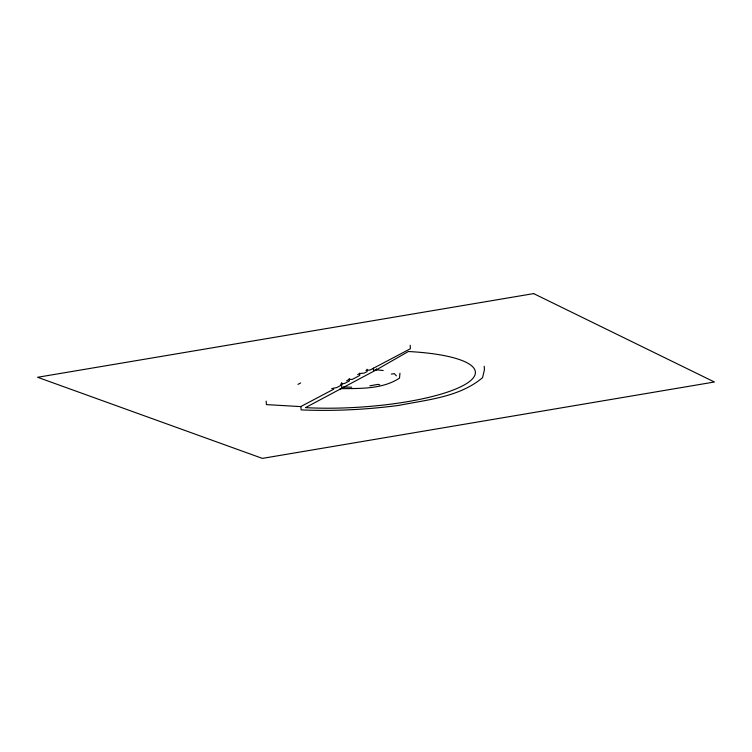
<?xml version="1.0" encoding="UTF-8"?>
<svg xmlns="http://www.w3.org/2000/svg" width="752" height="752" viewBox="0 0 752 752"><rect width="100%" height="100%" fill="white"/><g stroke="black" fill="none" stroke-linecap="round" stroke-linejoin="round"><path stroke-width="1.13" d="M357.708 374.628L359.588 373.537L364.241 373.086L367.155 371.544L367.014 369.241M331.707 388.605L336.877 387.524L341.822 384.911L341.681 382.608M340.459 384.234L344.66 383.417L349.379 380.935L349.229 378.623M376.564 369.721L408.374 351.504A118.703 27.711 -3.6 0 1 463.646 385.278A118.703 27.711 -3.6 0 1 305.472 407.64L376.564 369.721L376.508 368.809M297.942 384.385L300.678 382.947M346.653 380.775L349.445 379.299L352.162 379.459L359.766 375.445L359.625 373.142M333.728 389.188L300.725 406.597L266.396 404.614L266.18 401.145M369.824 385.823L377.993 384.375L379.788 384.827M391.341 374.082L394.302 373.641L396.332 375.803M365.97 370.388L370.078 370.012L410.404 348.731L410.188 345.262M343.044 387.064L351.739 387.214M374.881 369.693L383.2 370.482M484.213 366.243L484.438 369.74L482.549 377.673C459.481 397.159 427.474 399.66 398.983 405.375C366.553 409.633 333.822 411.297 301.129 409.896L300.913 406.4M399.961 373.189L399.491 378.124C382.326 389.414 359.926 388.427 340.101 388.671L340.158 389.583M373.33 368.132L373.481 370.463M341.643 385.419L341.793 387.75M533.657 293.609L37.6 377.278L262.363 458.391L714.4 381.997L533.657 293.609"/></g></svg>
